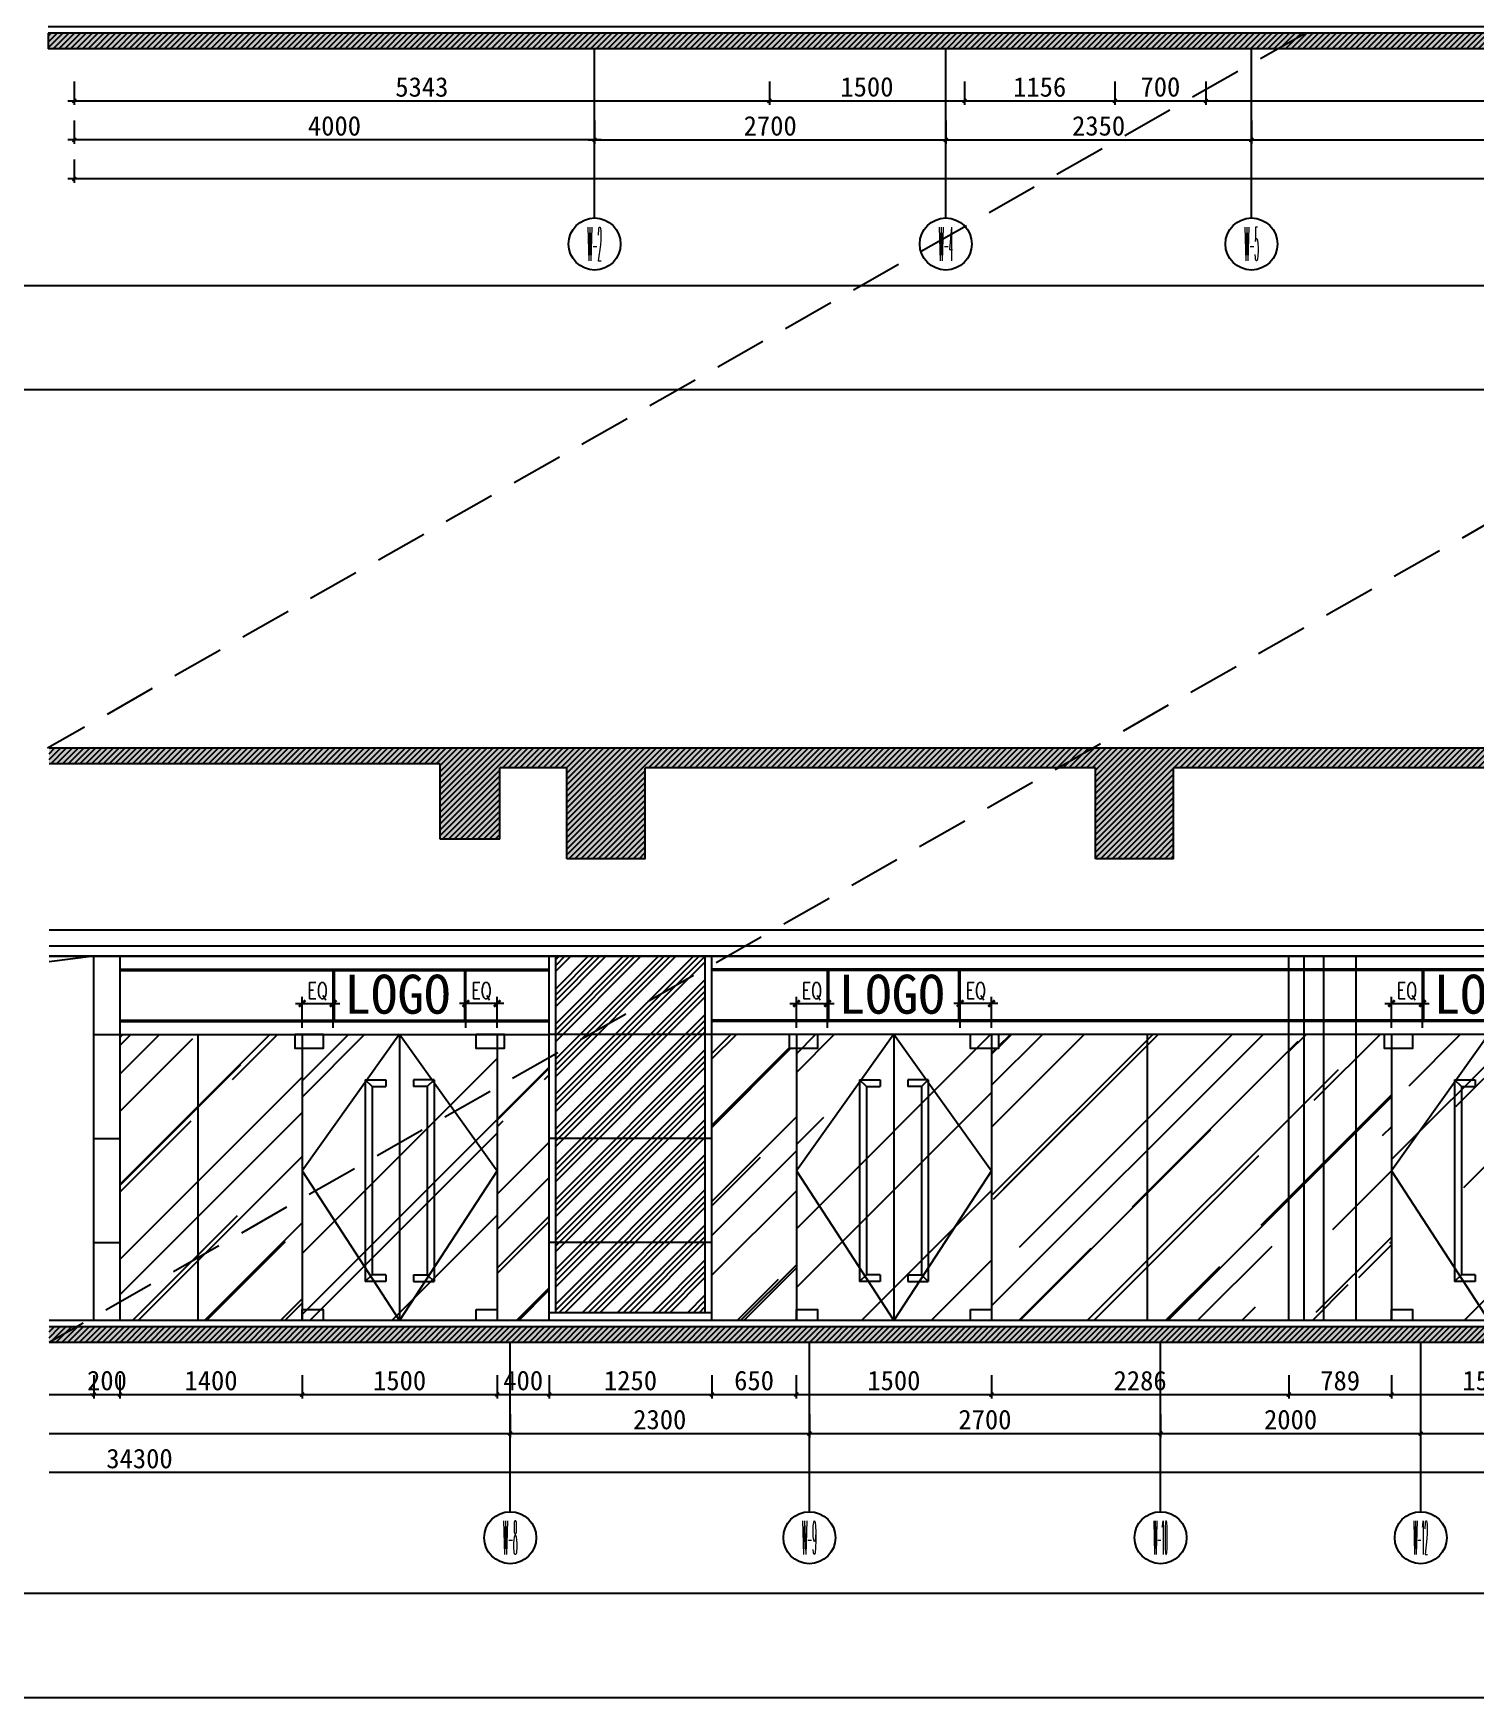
# Model space of a CAD drawing. Header units: millimetres. Extents: x 110215 to 630040, y -488650 to 141897.
# Drawn here: x 155548 to 166630, y 121786 to 134583 of the extents above; entities that cross this region are included whole.
import ezdxf
from ezdxf.enums import TextEntityAlignment as Align
from ezdxf.xclip import XClip

# ---------------------------------------------------------------- set-up
doc = ezdxf.new("R2010")
doc.units = ezdxf.units.MM
doc.header["$LTSCALE"] = 1000
doc.header["$XCLIPFRAME"] = 0
doc.linetypes.add('_DASH', pattern=[0.6, 0.4, -0.2])
doc.layers.get('Defpoints').update_dxf_attribs({"color": 2})
for name, color, linetype in [('0-118标注', 2, 'Continuous'), ('0-140a立面通高转折线', 2, 'Continuous'), ('0-140b立面看线', 3, 'Continuous'), ('0-140c立面材料填充', 250, 'Continuous'), ('0-140d立面材料分隔', 146, 'Continuous'), ('0-140立面图剖切线', 4, 'Continuous')]:
    doc.layers.add(name, color=color, linetype=linetype)
doc.styles.add('_TCH_AXIS', font='COMPLEX', dxfattribs={"bigfont": 'GBCBIG'})
doc.styles.add('COMPLEX', font='COMPLEX')
doc.styles.add('TXT', font='txt.shx', dxfattribs={"width": 0.7})
doc.styles.add('繁黑体', font='simhei.ttf')
doc.styles.add('黑体', font='simhei.ttf')
doc.dimstyles.new('50', dxfattribs={"dimscale": 50, "dimtxt": 3, "dimasz": 0.6, "dimexe": 0.6, "dimexo": 0.6, "dimtad": 1, "dimdec": 0, "dimdsep": 46, "dimtxsty": '黑体', "dimblk1": 'ARCHTICK', "dimblk2": 'ARCHTICK', "dimsah": 1, "dimcen": 0, "dimdle": 1, "dimclrd": 251, "dimclre": 251, "dimclrt": 2, "dimadec": 0, "dimazin": 0, "dimtfac": 1, "dimtdec": 0, "dimtix": 1, "dimtmove": 2, "dimatfit": 3, "dimldrblk": 'DOT', "dimfxl": 0, "dimtolj": 1, "dimtzin": 0, "dimarcsym": 0})
doc.dimstyles.new('副本 1-50', dxfattribs={"dimscale": 50, "dimtxt": 2.5, "dimasz": 1, "dimexe": 1, "dimexo": 1, "dimgap": 0.6, "dimtad": 1, "dimdec": 0, "dimrnd": 5, "dimzin": 0, "dimdsep": 46, "dimtxsty": 'TXT', "dimblk": 'ARCHTICK', "dimcen": 4, "dimdle": 1, "dimclrd": 3, "dimclre": 3, "dimclrt": 3, "dimadec": 0, "dimazin": 0, "dimtfac": 1, "dimtdec": 0, "dimtix": 1, "dimtmove": 2, "dimatfit": 3, "dimldrblk": 'ARCHTICK', "dimfxl": 0, "dimtolj": 1, "dimtzin": 0, "dimarcsym": 0})
pattern_1 = [(45, (186054.4, 185418.05), (509.117, 1357.645), [9000, -1200, 3000, -600]), (45, (186406.5, 186194.45), (-988.535, 140.007), [1800, -198, 3600, -450]), (45, (185905.9, 185990.8), (1921.9162, 2490.43), [4800, -840, 2400, -600])]
pattern_2 = [(45, (183654.4, 185418.05), (509.117, 1357.645), [9000, -1200, 3000, -600]), (45, (184006.5, 186194.45), (-988.535, 140.007), [1800, -198, 3600, -450]), (45, (183505.9, 185990.8), (1921.9162, 2490.43), [4800, -840, 2400, -600])]

# ---------------------------------------------------------------- blocks, each defined once
blk = doc.blocks.new('_ArchTick')
at = {"color": 0, "linetype": 'ByBlock', "const_width": 0.4}
blk.add_lwpolyline([(-0.5, -0.5), (0.5, 0.5)], dxfattribs=at)
blk = doc.blocks.new('*D130')
at = {"color": 3, "lineweight": -2, "transparency": 16777216}
for p, q in [((2433621, 314332), (2433281, 314332)), ((2433331, 314145), (2433331, 314382)), ((2433571, 314145), (2433571, 314382))]:
    blk.add_line(p, q, dxfattribs=at)
at = {"layer": 'Defpoints', "color": 0, "transparency": 16777216}
for p in [(2433331, 314332), (2433331, 314095), (2433571, 314095)]:
    blk.add_point(p, dxfattribs=at)
at = {"color": 3, "lineweight": -2, "transparency": 16777216, "xscale": 50, "yscale": 50, "zscale": 50, "rotation": 180}
blk.add_blockref('_ArchTick', (2433331, 314332), dxfattribs=at)
at = {"color": 3, "lineweight": -2, "transparency": 16777216, "xscale": 50, "yscale": 50, "zscale": 50}
blk.add_blockref('_ArchTick', (2433571, 314332), dxfattribs=at)
at = {"color": 3, "transparency": 16777216, "insert": (2433451, 314425), "char_height": 125, "attachment_point": 5, "style": 'TXT'}
blk.add_mtext('\\A1;EQ', dxfattribs=at)
blk = doc.blocks.new('*D131')
at = {"color": 3, "lineweight": -2, "transparency": 16777216}
for p, q in [((2432021, 314332), (2432361, 314332)), ((2432071, 314145), (2432071, 314382)), ((2432311, 314145), (2432311, 314382))]:
    blk.add_line(p, q, dxfattribs=at)
at = {"layer": 'Defpoints', "color": 0, "transparency": 16777216}
for p in [(2432311, 314332), (2432071, 314095), (2432311, 314095)]:
    blk.add_point(p, dxfattribs=at)
at = {"color": 3, "lineweight": -2, "transparency": 16777216, "xscale": 50, "yscale": 50, "zscale": 50, "rotation": 180}
blk.add_blockref('_ArchTick', (2432071, 314332), dxfattribs=at)
at = {"color": 3, "lineweight": -2, "transparency": 16777216, "xscale": 50, "yscale": 50, "zscale": 50}
blk.add_blockref('_ArchTick', (2432311, 314332), dxfattribs=at)
at = {"color": 3, "transparency": 16777216, "insert": (2432191, 314425), "char_height": 125, "attachment_point": 5, "style": 'TXT'}
blk.add_mtext('\\A1;EQ', dxfattribs=at)
blk = doc.blocks.new('*D1282')
at = {"color": 251, "lineweight": -2, "transparency": 16777216}
for p, q in [((148854, 98368), (148854, 98188)), ((154198, 98368), (154198, 98188)), ((148804, 98218), (154248, 98218))]:
    blk.add_line(p, q, dxfattribs=at)
at = {"layer": 'Defpoints', "color": 0, "transparency": 16777216}
for p in [(148854, 98618), (154198, 98618), (154198, 98218)]:
    blk.add_point(p, dxfattribs=at)
at = {"color": 251, "lineweight": -2, "transparency": 16777216, "xscale": 30, "yscale": 30, "zscale": 30, "rotation": 180}
blk.add_blockref('_ArchTick', (148854, 98218), dxfattribs=at)
at = {"color": 251, "lineweight": -2, "transparency": 16777216, "xscale": 30, "yscale": 30, "zscale": 30}
blk.add_blockref('_ArchTick', (154198, 98218), dxfattribs=at)
at = {"color": 2, "transparency": 16777216, "insert": (151526, 98324), "char_height": 150, "attachment_point": 5, "style": '黑体'}
blk.add_mtext('\\A1;5343', dxfattribs=at)
blk = doc.blocks.new('_DOT')
at = {"color": 0, "linetype": 'ByBlock'}
blk.add_line((-0.5, 0), (-1, 0), dxfattribs=at)
at = {"color": 0, "linetype": 'ByBlock', "const_width": 0.5}
blk.add_lwpolyline([(-0.25, 0, 1), (0.25, 0, 1)], format="xyb", close=True, dxfattribs=at)
blk = doc.blocks.new('*D1283')
at = {"color": 251, "lineweight": -2, "transparency": 16777216}
for p, q in [((154198, 98368), (154198, 98188)), ((155698, 98368), (155698, 98188)), ((154148, 98218), (155748, 98218))]:
    blk.add_line(p, q, dxfattribs=at)
at = {"layer": 'Defpoints', "color": 0, "transparency": 16777216}
for p in [(154198, 98618), (155698, 98618), (155698, 98218)]:
    blk.add_point(p, dxfattribs=at)
at = {"color": 251, "lineweight": -2, "transparency": 16777216, "xscale": 30, "yscale": 30, "zscale": 30, "rotation": 180}
blk.add_blockref('_ArchTick', (154198, 98218), dxfattribs=at)
at = {"color": 251, "lineweight": -2, "transparency": 16777216, "xscale": 30, "yscale": 30, "zscale": 30}
blk.add_blockref('_ArchTick', (155698, 98218), dxfattribs=at)
at = {"color": 2, "transparency": 16777216, "insert": (154948, 98325), "char_height": 150, "attachment_point": 5, "style": '黑体'}
blk.add_mtext('\\A1;1500', dxfattribs=at)
blk = doc.blocks.new('*D1284')
at = {"color": 251, "lineweight": -2, "transparency": 16777216}
for p, q in [((155698, 98368), (155698, 98188)), ((156854, 98368), (156854, 98188)), ((155648, 98218), (156904, 98218))]:
    blk.add_line(p, q, dxfattribs=at)
at = {"layer": 'Defpoints', "color": 0, "transparency": 16777216}
for p in [(155698, 98618), (156854, 98618), (156854, 98218)]:
    blk.add_point(p, dxfattribs=at)
at = {"color": 251, "lineweight": -2, "transparency": 16777216, "xscale": 30, "yscale": 30, "zscale": 30, "rotation": 180}
blk.add_blockref('_ArchTick', (155698, 98218), dxfattribs=at)
at = {"color": 251, "lineweight": -2, "transparency": 16777216, "xscale": 30, "yscale": 30, "zscale": 30}
blk.add_blockref('_ArchTick', (156854, 98218), dxfattribs=at)
at = {"color": 2, "transparency": 16777216, "insert": (156276, 98324), "char_height": 150, "attachment_point": 5, "style": '黑体'}
blk.add_mtext('\\A1;1156', dxfattribs=at)
blk = doc.blocks.new('*D1285')
at = {"color": 251, "lineweight": -2, "transparency": 16777216}
for p, q in [((156854, 98368), (156854, 98188)), ((157554, 98368), (157554, 98188)), ((156804, 98218), (157604, 98218))]:
    blk.add_line(p, q, dxfattribs=at)
at = {"layer": 'Defpoints', "color": 0, "transparency": 16777216}
for p in [(156854, 98618), (157554, 98618), (157554, 98218)]:
    blk.add_point(p, dxfattribs=at)
at = {"color": 251, "lineweight": -2, "transparency": 16777216, "xscale": 30, "yscale": 30, "zscale": 30, "rotation": 180}
blk.add_blockref('_ArchTick', (156854, 98218), dxfattribs=at)
at = {"color": 251, "lineweight": -2, "transparency": 16777216, "xscale": 30, "yscale": 30, "zscale": 30}
blk.add_blockref('_ArchTick', (157554, 98218), dxfattribs=at)
at = {"color": 2, "transparency": 16777216, "insert": (157204, 98325), "char_height": 150, "attachment_point": 5, "style": '黑体'}
blk.add_mtext('\\A1;700', dxfattribs=at)
blk = doc.blocks.new('*D1286')
at = {"color": 251, "lineweight": -2, "transparency": 16777216}
for p, q in [((157554, 98368), (157554, 98188)), ((164054, 98368), (164054, 98188)), ((157504, 98218), (164104, 98218))]:
    blk.add_line(p, q, dxfattribs=at)
at = {"layer": 'Defpoints', "color": 0, "transparency": 16777216}
for p in [(157554, 98618), (164054, 98618), (164054, 98218)]:
    blk.add_point(p, dxfattribs=at)
at = {"color": 251, "lineweight": -2, "transparency": 16777216, "xscale": 30, "yscale": 30, "zscale": 30, "rotation": 180}
blk.add_blockref('_ArchTick', (157554, 98218), dxfattribs=at)
at = {"color": 251, "lineweight": -2, "transparency": 16777216, "xscale": 30, "yscale": 30, "zscale": 30}
blk.add_blockref('_ArchTick', (164054, 98218), dxfattribs=at)
at = {"color": 2, "transparency": 16777216, "insert": (160804, 98325), "char_height": 150, "attachment_point": 5, "style": '黑体'}
blk.add_mtext('\\A1;6500', dxfattribs=at)
blk = doc.blocks.new('*D1287')
at = {"color": 251, "lineweight": -2, "transparency": 16777216}
for p, q in [((164054, 98368), (164054, 98188)), ((165654, 98368), (165654, 98188)), ((164004, 98218), (165704, 98218))]:
    blk.add_line(p, q, dxfattribs=at)
at = {"layer": 'Defpoints', "color": 0, "transparency": 16777216}
for p in [(164054, 98618), (165654, 98618), (165654, 98218)]:
    blk.add_point(p, dxfattribs=at)
at = {"color": 251, "lineweight": -2, "transparency": 16777216, "xscale": 30, "yscale": 30, "zscale": 30, "rotation": 180}
blk.add_blockref('_ArchTick', (164054, 98218), dxfattribs=at)
at = {"color": 251, "lineweight": -2, "transparency": 16777216, "xscale": 30, "yscale": 30, "zscale": 30}
blk.add_blockref('_ArchTick', (165654, 98218), dxfattribs=at)
at = {"color": 2, "transparency": 16777216, "insert": (164854, 98325), "char_height": 150, "attachment_point": 5, "style": '黑体'}
blk.add_mtext('\\A1;1600', dxfattribs=at)
blk = doc.blocks.new('*D1288')
at = {"color": 251, "lineweight": -2, "transparency": 16777216}
for p, q in [((165654, 98368), (165654, 98188)), ((165854, 98368), (165854, 98188)), ((165654, 98218), (165624, 98218)), ((165654, 98218), (165854, 98218)), ((165854, 98218), (165884, 98218))]:
    blk.add_line(p, q, dxfattribs=at)
at = {"layer": 'Defpoints', "color": 0, "transparency": 16777216}
for p in [(165654, 98618), (165854, 98618), (165854, 98218)]:
    blk.add_point(p, dxfattribs=at)
at = {"color": 251, "lineweight": -2, "transparency": 16777216, "xscale": 30, "yscale": 30, "zscale": 30}
blk.add_blockref('_ArchTick', (165654, 98218), dxfattribs=at)
at = {"color": 251, "lineweight": -2, "transparency": 16777216, "xscale": 30, "yscale": 30, "zscale": 30, "rotation": 180}
blk.add_blockref('_ArchTick', (165854, 98218), dxfattribs=at)
at = {"color": 2, "transparency": 16777216, "insert": (165754, 98325), "char_height": 150, "attachment_point": 5, "style": '黑体'}
blk.add_mtext('\\A1;200', dxfattribs=at)
blk = doc.blocks.new('*D1289')
at = {"color": 251, "lineweight": -2, "transparency": 16777216}
for p, q in [((165854, 98368), (165854, 98188)), ((167254, 98368), (167254, 98188)), ((165804, 98218), (167304, 98218))]:
    blk.add_line(p, q, dxfattribs=at)
at = {"layer": 'Defpoints', "color": 0, "transparency": 16777216}
for p in [(165854, 98618), (167254, 98618), (167254, 98218)]:
    blk.add_point(p, dxfattribs=at)
at = {"color": 251, "lineweight": -2, "transparency": 16777216, "xscale": 30, "yscale": 30, "zscale": 30, "rotation": 180}
blk.add_blockref('_ArchTick', (165854, 98218), dxfattribs=at)
at = {"color": 251, "lineweight": -2, "transparency": 16777216, "xscale": 30, "yscale": 30, "zscale": 30}
blk.add_blockref('_ArchTick', (167254, 98218), dxfattribs=at)
at = {"color": 2, "transparency": 16777216, "insert": (166554, 98325), "char_height": 150, "attachment_point": 5, "style": '黑体'}
blk.add_mtext('\\A1;1400', dxfattribs=at)
blk = doc.blocks.new('*D1290')
at = {"color": 251, "lineweight": -2, "transparency": 16777216}
for p, q in [((167254, 98368), (167254, 98188)), ((168754, 98368), (168754, 98188)), ((167204, 98218), (168804, 98218))]:
    blk.add_line(p, q, dxfattribs=at)
at = {"layer": 'Defpoints', "color": 0, "transparency": 16777216}
for p in [(167254, 98618), (168754, 98618), (168754, 98218)]:
    blk.add_point(p, dxfattribs=at)
at = {"color": 251, "lineweight": -2, "transparency": 16777216, "xscale": 30, "yscale": 30, "zscale": 30, "rotation": 180}
blk.add_blockref('_ArchTick', (167254, 98218), dxfattribs=at)
at = {"color": 251, "lineweight": -2, "transparency": 16777216, "xscale": 30, "yscale": 30, "zscale": 30}
blk.add_blockref('_ArchTick', (168754, 98218), dxfattribs=at)
at = {"color": 2, "transparency": 16777216, "insert": (168004, 98325), "char_height": 150, "attachment_point": 5, "style": '黑体'}
blk.add_mtext('\\A1;1500', dxfattribs=at)
blk = doc.blocks.new('*D1291')
at = {"color": 251, "lineweight": -2, "transparency": 16777216}
for p, q in [((168754, 98368), (168754, 98188)), ((169154, 98368), (169154, 98188)), ((168704, 98218), (169204, 98218))]:
    blk.add_line(p, q, dxfattribs=at)
at = {"layer": 'Defpoints', "color": 0, "transparency": 16777216}
for p in [(168754, 98618), (169154, 98618), (169154, 98218)]:
    blk.add_point(p, dxfattribs=at)
at = {"color": 251, "lineweight": -2, "transparency": 16777216, "xscale": 30, "yscale": 30, "zscale": 30, "rotation": 180}
blk.add_blockref('_ArchTick', (168754, 98218), dxfattribs=at)
at = {"color": 251, "lineweight": -2, "transparency": 16777216, "xscale": 30, "yscale": 30, "zscale": 30}
blk.add_blockref('_ArchTick', (169154, 98218), dxfattribs=at)
at = {"color": 2, "transparency": 16777216, "insert": (168954, 98325), "char_height": 150, "attachment_point": 5, "style": '黑体'}
blk.add_mtext('\\A1;400', dxfattribs=at)
blk = doc.blocks.new('*D1292')
at = {"color": 251, "lineweight": -2, "transparency": 16777216}
for p, q in [((169154, 98368), (169154, 98188)), ((170404, 98368), (170404, 98188)), ((169104, 98218), (170454, 98218))]:
    blk.add_line(p, q, dxfattribs=at)
at = {"layer": 'Defpoints', "color": 0, "transparency": 16777216}
for p in [(169154, 98618), (170404, 98618), (170404, 98218)]:
    blk.add_point(p, dxfattribs=at)
at = {"color": 251, "lineweight": -2, "transparency": 16777216, "xscale": 30, "yscale": 30, "zscale": 30, "rotation": 180}
blk.add_blockref('_ArchTick', (169154, 98218), dxfattribs=at)
at = {"color": 251, "lineweight": -2, "transparency": 16777216, "xscale": 30, "yscale": 30, "zscale": 30}
blk.add_blockref('_ArchTick', (170404, 98218), dxfattribs=at)
at = {"color": 2, "transparency": 16777216, "insert": (169779, 98325), "char_height": 150, "attachment_point": 5, "style": '黑体'}
blk.add_mtext('\\A1;1250', dxfattribs=at)
blk = doc.blocks.new('*D1293')
at = {"color": 251, "lineweight": -2, "transparency": 16777216}
for p, q in [((170404, 98368), (170404, 98188)), ((171054, 98368), (171054, 98188)), ((170354, 98218), (171104, 98218))]:
    blk.add_line(p, q, dxfattribs=at)
at = {"layer": 'Defpoints', "color": 0, "transparency": 16777216}
for p in [(170404, 98618), (171054, 98618), (171054, 98218)]:
    blk.add_point(p, dxfattribs=at)
at = {"color": 251, "lineweight": -2, "transparency": 16777216, "xscale": 30, "yscale": 30, "zscale": 30, "rotation": 180}
blk.add_blockref('_ArchTick', (170404, 98218), dxfattribs=at)
at = {"color": 251, "lineweight": -2, "transparency": 16777216, "xscale": 30, "yscale": 30, "zscale": 30}
blk.add_blockref('_ArchTick', (171054, 98218), dxfattribs=at)
at = {"color": 2, "transparency": 16777216, "insert": (170729, 98325), "char_height": 150, "attachment_point": 5, "style": '黑体'}
blk.add_mtext('\\A1;650', dxfattribs=at)
blk = doc.blocks.new('*D1294')
at = {"color": 251, "lineweight": -2, "transparency": 16777216}
for p, q in [((171054, 98368), (171054, 98188)), ((172554, 98368), (172554, 98188)), ((171004, 98218), (172604, 98218))]:
    blk.add_line(p, q, dxfattribs=at)
at = {"layer": 'Defpoints', "color": 0, "transparency": 16777216}
for p in [(171054, 98618), (172554, 98618), (172554, 98218)]:
    blk.add_point(p, dxfattribs=at)
at = {"color": 251, "lineweight": -2, "transparency": 16777216, "xscale": 30, "yscale": 30, "zscale": 30, "rotation": 180}
blk.add_blockref('_ArchTick', (171054, 98218), dxfattribs=at)
at = {"color": 251, "lineweight": -2, "transparency": 16777216, "xscale": 30, "yscale": 30, "zscale": 30}
blk.add_blockref('_ArchTick', (172554, 98218), dxfattribs=at)
at = {"color": 2, "transparency": 16777216, "insert": (171804, 98325), "char_height": 150, "attachment_point": 5, "style": '黑体'}
blk.add_mtext('\\A1;1500', dxfattribs=at)
blk = doc.blocks.new('*D1295')
at = {"color": 251, "lineweight": -2, "transparency": 16777216}
for p, q in [((172554, 98368), (172554, 98188)), ((174840, 98368), (174840, 98188)), ((172504, 98218), (174890, 98218))]:
    blk.add_line(p, q, dxfattribs=at)
at = {"layer": 'Defpoints', "color": 0, "transparency": 16777216}
for p in [(172554, 98618), (174840, 98618), (174840, 98218)]:
    blk.add_point(p, dxfattribs=at)
at = {"color": 251, "lineweight": -2, "transparency": 16777216, "xscale": 30, "yscale": 30, "zscale": 30, "rotation": 180}
blk.add_blockref('_ArchTick', (172554, 98218), dxfattribs=at)
at = {"color": 251, "lineweight": -2, "transparency": 16777216, "xscale": 30, "yscale": 30, "zscale": 30}
blk.add_blockref('_ArchTick', (174840, 98218), dxfattribs=at)
at = {"color": 2, "transparency": 16777216, "insert": (173697, 98324), "char_height": 150, "attachment_point": 5, "style": '黑体'}
blk.add_mtext('\\A1;2286', dxfattribs=at)
blk = doc.blocks.new('*D1296')
at = {"color": 251, "lineweight": -2, "transparency": 16777216}
for p, q in [((174840, 98368), (174840, 98188)), ((175629, 98368), (175629, 98188)), ((174790, 98218), (175679, 98218))]:
    blk.add_line(p, q, dxfattribs=at)
at = {"layer": 'Defpoints', "color": 0, "transparency": 16777216}
for p in [(174840, 98618), (175629, 98618), (175629, 98218)]:
    blk.add_point(p, dxfattribs=at)
at = {"color": 251, "lineweight": -2, "transparency": 16777216, "xscale": 30, "yscale": 30, "zscale": 30, "rotation": 180}
blk.add_blockref('_ArchTick', (174840, 98218), dxfattribs=at)
at = {"color": 251, "lineweight": -2, "transparency": 16777216, "xscale": 30, "yscale": 30, "zscale": 30}
blk.add_blockref('_ArchTick', (175629, 98218), dxfattribs=at)
at = {"color": 2, "transparency": 16777216, "insert": (175235, 98324), "char_height": 150, "attachment_point": 5, "style": '黑体'}
blk.add_mtext('\\A1;789', dxfattribs=at)
blk = doc.blocks.new('*D1297')
at = {"color": 251, "lineweight": -2, "transparency": 16777216}
for p, q in [((175629, 98368), (175629, 98188)), ((177129, 98368), (177129, 98188)), ((175579, 98218), (177179, 98218))]:
    blk.add_line(p, q, dxfattribs=at)
at = {"layer": 'Defpoints', "color": 0, "transparency": 16777216}
for p in [(175629, 98618), (177129, 98618), (177129, 98218)]:
    blk.add_point(p, dxfattribs=at)
at = {"color": 251, "lineweight": -2, "transparency": 16777216, "xscale": 30, "yscale": 30, "zscale": 30, "rotation": 180}
blk.add_blockref('_ArchTick', (175629, 98218), dxfattribs=at)
at = {"color": 251, "lineweight": -2, "transparency": 16777216, "xscale": 30, "yscale": 30, "zscale": 30}
blk.add_blockref('_ArchTick', (177129, 98218), dxfattribs=at)
at = {"color": 2, "transparency": 16777216, "insert": (176379, 98325), "char_height": 150, "attachment_point": 5, "style": '黑体'}
blk.add_mtext('\\A1;1500', dxfattribs=at)
blk = doc.blocks.new('*D1304')
at = {"color": 251, "lineweight": -2, "transparency": 16777216}
for p, q in [((148854, 98068), (148854, 97888)), ((152854, 98068), (152854, 97888)), ((152904, 97918), (148804, 97918))]:
    blk.add_line(p, q, dxfattribs=at)
at = {"layer": 'Defpoints', "color": 0, "transparency": 16777216}
for p in [(148854, 98218), (152854, 98218), (148854, 97918)]:
    blk.add_point(p, dxfattribs=at)
at = {"color": 251, "lineweight": -2, "transparency": 16777216, "xscale": 30, "yscale": 30, "zscale": 30, "rotation": 180}
blk.add_blockref('_ArchTick', (148854, 97918), dxfattribs=at)
at = {"color": 251, "lineweight": -2, "transparency": 16777216, "xscale": 30, "yscale": 30, "zscale": 30}
blk.add_blockref('_ArchTick', (152854, 97918), dxfattribs=at)
at = {"color": 2, "transparency": 16777216, "insert": (150854, 98025), "char_height": 150, "attachment_point": 5, "style": '黑体'}
blk.add_mtext('\\A1;4000', dxfattribs=at)
blk = doc.blocks.new('*D1310')
at = {"color": 251, "lineweight": -2, "transparency": 16777216}
for p, q in [((152854, 98068), (152854, 97888)), ((155554, 98068), (155554, 97888)), ((152804, 97918), (155604, 97918))]:
    blk.add_line(p, q, dxfattribs=at)
at = {"layer": 'Defpoints', "color": 0, "transparency": 16777216}
for p in [(152854, 98218), (155554, 98218), (155554, 97918)]:
    blk.add_point(p, dxfattribs=at)
at = {"color": 251, "lineweight": -2, "transparency": 16777216, "xscale": 30, "yscale": 30, "zscale": 30, "rotation": 180}
blk.add_blockref('_ArchTick', (152854, 97918), dxfattribs=at)
at = {"color": 251, "lineweight": -2, "transparency": 16777216, "xscale": 30, "yscale": 30, "zscale": 30}
blk.add_blockref('_ArchTick', (155554, 97918), dxfattribs=at)
at = {"color": 2, "transparency": 16777216, "insert": (154204, 98025), "char_height": 150, "attachment_point": 5, "style": '黑体'}
blk.add_mtext('\\A1;2700', dxfattribs=at)
blk = doc.blocks.new('*D1311')
at = {"color": 251, "lineweight": -2, "transparency": 16777216}
for p, q in [((155554, 98068), (155554, 97888)), ((157904, 98068), (157904, 97888)), ((155504, 97918), (157954, 97918))]:
    blk.add_line(p, q, dxfattribs=at)
at = {"layer": 'Defpoints', "color": 0, "transparency": 16777216}
for p in [(155554, 98218), (157904, 98218), (157904, 97918)]:
    blk.add_point(p, dxfattribs=at)
at = {"color": 251, "lineweight": -2, "transparency": 16777216, "xscale": 30, "yscale": 30, "zscale": 30, "rotation": 180}
blk.add_blockref('_ArchTick', (155554, 97918), dxfattribs=at)
at = {"color": 251, "lineweight": -2, "transparency": 16777216, "xscale": 30, "yscale": 30, "zscale": 30}
blk.add_blockref('_ArchTick', (157904, 97918), dxfattribs=at)
at = {"color": 2, "transparency": 16777216, "insert": (156729, 98025), "char_height": 150, "attachment_point": 5, "style": '黑体'}
blk.add_mtext('\\A1;2350', dxfattribs=at)
blk = doc.blocks.new('*D1312')
at = {"color": 251, "lineweight": -2, "transparency": 16777216}
for p, q in [((157904, 98068), (157904, 97888)), ((168854, 98068), (168854, 97888)), ((157854, 97918), (168904, 97918))]:
    blk.add_line(p, q, dxfattribs=at)
at = {"layer": 'Defpoints', "color": 0, "transparency": 16777216}
for p in [(157904, 98218), (168854, 98218), (168854, 97918)]:
    blk.add_point(p, dxfattribs=at)
at = {"color": 251, "lineweight": -2, "transparency": 16777216, "xscale": 30, "yscale": 30, "zscale": 30, "rotation": 180}
blk.add_blockref('_ArchTick', (157904, 97918), dxfattribs=at)
at = {"color": 251, "lineweight": -2, "transparency": 16777216, "xscale": 30, "yscale": 30, "zscale": 30}
blk.add_blockref('_ArchTick', (168854, 97918), dxfattribs=at)
at = {"color": 2, "transparency": 16777216, "insert": (163379, 98025), "char_height": 150, "attachment_point": 5, "style": '黑体'}
blk.add_mtext('\\A1;10950', dxfattribs=at)
blk = doc.blocks.new('*D1313')
at = {"color": 251, "lineweight": -2, "transparency": 16777216}
for p, q in [((168854, 98068), (168854, 97888)), ((171154, 98068), (171154, 97888)), ((168804, 97918), (171204, 97918))]:
    blk.add_line(p, q, dxfattribs=at)
at = {"layer": 'Defpoints', "color": 0, "transparency": 16777216}
for p in [(168854, 98218), (171154, 98218), (171154, 97918)]:
    blk.add_point(p, dxfattribs=at)
at = {"color": 251, "lineweight": -2, "transparency": 16777216, "xscale": 30, "yscale": 30, "zscale": 30, "rotation": 180}
blk.add_blockref('_ArchTick', (168854, 97918), dxfattribs=at)
at = {"color": 251, "lineweight": -2, "transparency": 16777216, "xscale": 30, "yscale": 30, "zscale": 30}
blk.add_blockref('_ArchTick', (171154, 97918), dxfattribs=at)
at = {"color": 2, "transparency": 16777216, "insert": (170004, 98025), "char_height": 150, "attachment_point": 5, "style": '黑体'}
blk.add_mtext('\\A1;2300', dxfattribs=at)
blk = doc.blocks.new('*D1314')
at = {"color": 251, "lineweight": -2, "transparency": 16777216}
for p, q in [((171154, 98068), (171154, 97888)), ((173854, 98068), (173854, 97888)), ((171104, 97918), (173904, 97918))]:
    blk.add_line(p, q, dxfattribs=at)
at = {"layer": 'Defpoints', "color": 0, "transparency": 16777216}
for p in [(171154, 98218), (173854, 98218), (173854, 97918)]:
    blk.add_point(p, dxfattribs=at)
at = {"color": 251, "lineweight": -2, "transparency": 16777216, "xscale": 30, "yscale": 30, "zscale": 30, "rotation": 180}
blk.add_blockref('_ArchTick', (171154, 97918), dxfattribs=at)
at = {"color": 251, "lineweight": -2, "transparency": 16777216, "xscale": 30, "yscale": 30, "zscale": 30}
blk.add_blockref('_ArchTick', (173854, 97918), dxfattribs=at)
at = {"color": 2, "transparency": 16777216, "insert": (172504, 98025), "char_height": 150, "attachment_point": 5, "style": '黑体'}
blk.add_mtext('\\A1;2700', dxfattribs=at)
blk = doc.blocks.new('*D1315')
at = {"color": 251, "lineweight": -2, "transparency": 16777216}
for p, q in [((173854, 98068), (173854, 97888)), ((175854, 98068), (175854, 97888)), ((173804, 97918), (175904, 97918))]:
    blk.add_line(p, q, dxfattribs=at)
at = {"layer": 'Defpoints', "color": 0, "transparency": 16777216}
for p in [(173854, 98218), (175854, 98218), (175854, 97918)]:
    blk.add_point(p, dxfattribs=at)
at = {"color": 251, "lineweight": -2, "transparency": 16777216, "xscale": 30, "yscale": 30, "zscale": 30, "rotation": 180}
blk.add_blockref('_ArchTick', (173854, 97918), dxfattribs=at)
at = {"color": 251, "lineweight": -2, "transparency": 16777216, "xscale": 30, "yscale": 30, "zscale": 30}
blk.add_blockref('_ArchTick', (175854, 97918), dxfattribs=at)
at = {"color": 2, "transparency": 16777216, "insert": (174854, 98025), "char_height": 150, "attachment_point": 5, "style": '黑体'}
blk.add_mtext('\\A1;2000', dxfattribs=at)
blk = doc.blocks.new('*D1316')
at = {"color": 251, "lineweight": -2, "transparency": 16777216}
for p, q in [((175854, 98068), (175854, 97888)), ((179154, 98068), (179154, 97888)), ((175804, 97918), (179204, 97918))]:
    blk.add_line(p, q, dxfattribs=at)
at = {"layer": 'Defpoints', "color": 0, "transparency": 16777216}
for p in [(175854, 98218), (179154, 98218), (179154, 97918)]:
    blk.add_point(p, dxfattribs=at)
at = {"color": 251, "lineweight": -2, "transparency": 16777216, "xscale": 30, "yscale": 30, "zscale": 30, "rotation": 180}
blk.add_blockref('_ArchTick', (175854, 97918), dxfattribs=at)
at = {"color": 251, "lineweight": -2, "transparency": 16777216, "xscale": 30, "yscale": 30, "zscale": 30}
blk.add_blockref('_ArchTick', (179154, 97918), dxfattribs=at)
at = {"color": 2, "transparency": 16777216, "insert": (177504, 98025), "char_height": 150, "attachment_point": 5, "style": '黑体'}
blk.add_mtext('\\A1;3300', dxfattribs=at)
blk = doc.blocks.new('*D1319')
at = {"color": 251, "lineweight": -2, "transparency": 16777216}
for p, q in [((148854, 97768), (148854, 97588)), ((183154, 97768), (183154, 97588)), ((183204, 97618), (148804, 97618))]:
    blk.add_line(p, q, dxfattribs=at)
at = {"layer": 'Defpoints', "color": 0, "transparency": 16777216}
for p in [(148854, 97918), (183154, 97918), (148854, 97618)]:
    blk.add_point(p, dxfattribs=at)
at = {"color": 251, "lineweight": -2, "transparency": 16777216, "xscale": 30, "yscale": 30, "zscale": 30, "rotation": 180}
blk.add_blockref('_ArchTick', (148854, 97618), dxfattribs=at)
at = {"color": 251, "lineweight": -2, "transparency": 16777216, "xscale": 30, "yscale": 30, "zscale": 30}
blk.add_blockref('_ArchTick', (183154, 97618), dxfattribs=at)
at = {"color": 2, "transparency": 16777216, "insert": (166004, 97725), "char_height": 150, "attachment_point": 5, "style": '黑体'}
blk.add_mtext('\\A1;34300', dxfattribs=at)
blk = doc.blocks.new('_AXISO')
blk.add_circle((0, 0), 0.5)
at = {"style": 'COMPLEX', "width": 1.041667}
blk.add_attdef('A', text='', height=0.56, dxfattribs=at).set_placement((-0.25, -0.28), (0.25, -0.28), align=Align.FIT)
blk = doc.blocks.new('kjlkj')
at = {"layer": '0-140c立面材料填充'}
h = blk.add_hatch(dxfattribs=at)
h.set_pattern_fill('AR-RROOF', color=256, scale=50, angle=45, style=0)
h.set_pattern_definition([(45, (2419215.6, 311894.9), (1077.63, 2873.68), [19050, -2540, 6350, -1270]), (45, (2419961, 313538.3), (-2092.4, 296.35), [3810, -419.1, 7620, -952.5]), (45, (2418901.25, 313107.2), (4068.056, 5271.41), [10160, -1778, 5080, -1270])])
h.paths.add_polyline_path([(2433571.1, 314094.9), (2432071.1, 314094.9), (2432071.1, 311894.9), (2433571.1, 311894.9)])
at = {"color": 8}
for p, q in [((2432311.1, 314194.9), (2432311.1, 314594.9)), ((2432321.1, 314194.9), (2432321.1, 314594.9)), ((2433321.1, 314194.9), (2433321.1, 314594.9)), ((2433331.1, 314194.9), (2433331.1, 314594.9))]:
    blk.add_line(p, q, dxfattribs=at)
for points in [[(2432821.1, 314094.9), (2432071.1, 313044.9), (2432821.1, 311894.9)], [(2432821.1, 314094.9), (2433571.1, 313044.9), (2432821.1, 311894.9)]]:
    blk.add_lwpolyline(points, dxfattribs=at)
at = {"layer": '0-140d立面材料分隔'}
for p, q in [((2432071.1, 314094.9), (2432071.1, 311894.9)), ((2432821.1, 314094.9), (2432821.1, 311894.9)), ((2433571.1, 314094.9), (2433571.1, 311894.9))]:
    blk.add_line(p, q, dxfattribs=at)
at = {"layer": '0-140d立面材料分隔', "color": 1}
for p, q in [((2432609.7, 313694.9, -219.5), (2432556.9, 313744.9, -219.5)), ((2432556.9, 313744.9, -219.5), (2432556.9, 312194.9)), ((2432556.9, 313744.9, -219.5), (2432715.4, 313744.9, -219.5)), ((2432609.7, 313694.9, -219.5), (2432609.7, 312244.9)), ((2432609.7, 313694.9, -219.5), (2432715.4, 313694.9, -219.5)), ((2432715.4, 313744.9, -219.5), (2432715.4, 313694.9, -219.5)), ((2432926.8, 313744.9, -219.5), (2432926.8, 313694.9, -219.5)), ((2433085.4, 313744.9, -219.5), (2432926.8, 313744.9, -219.5)), ((2433032.5, 313694.9, -219.5), (2432926.8, 313694.9, -219.5)), ((2433032.5, 313694.9, -219.5), (2433085.4, 313744.9, -219.5)), ((2433032.5, 313694.9, -219.5), (2433032.5, 312244.9)), ((2433085.4, 313744.9, -219.5), (2433085.4, 312194.9)), ((2432609.7, 312244.9), (2432556.9, 312194.9)), ((2432715.4, 312194.9), (2432556.9, 312194.9)), ((2432715.4, 312244.9), (2432609.7, 312244.9)), ((2432715.4, 312244.9), (2432715.4, 312194.9)), ((2432926.8, 312244.9), (2433032.5, 312244.9)), ((2432926.8, 312244.9), (2432926.8, 312194.9)), ((2432926.8, 312194.9), (2433085.4, 312194.9)), ((2433032.5, 312244.9), (2433085.4, 312194.9))]:
    blk.add_line(p, q, dxfattribs=at)
for points in [[(2432018.3, 314094.9), (2432233.1, 314094.9), (2432233.1, 313984.9), (2432018.3, 313984.9)], [(2433409.2, 314094.9), (2433624, 314094.9), (2433624, 313984.9), (2433409.2, 313984.9)], [(2432071.1, 311978.2), (2432233.1, 311978.2), (2432233.1, 311894.9), (2432071.1, 311894.9)], [(2433409.2, 311978.2), (2433571.1, 311978.2), (2433571.1, 311894.9), (2433409.2, 311894.9)]]:
    blk.add_lwpolyline(points, close=True, dxfattribs=at)
at = {"color": 1, "style": '繁黑体'}
blk.add_text('LOGO', height=300, dxfattribs=at).set_placement((2432396, 314253.3, -219.5))
at = {"color": 8}
dim = blk.add_linear_dim(base=(2432311.1, 314332.1), p1=(2432071.1, 314094.9), p2=(2432311.1, 314094.9), text='EQ', dimstyle='副本 1-50', dxfattribs=at)
dim.commit()
dim.dimension.update_dxf_attribs({"geometry": '*D131', "text_midpoint": (2432191.1, 314424.6)})
dim = blk.add_linear_dim(base=(2433331.1, 314332.1), p1=(2433571.1, 314094.9), p2=(2433331.1, 314094.9), angle=180, text='EQ', dimstyle='副本 1-50', dxfattribs=at)
dim.commit()
dim.dimension.update_dxf_attribs({"geometry": '*D130', "text_midpoint": (2433451.1, 314424.6)})
blk = doc.blocks.new('XDSADAS')
h = blk.add_hatch()
h.set_pattern_fill('ANSI31', color=250, scale=10)
h.paths.add_polyline_path([(158687.9, 103067.5), (168316.5, 103067.5), (168316.5, 102487.5), (168775.1, 102487.5), (168775.1, 103037.5), (169290.7, 103037.5), (169290.7, 102337.5), (169892.4, 102337.5), (169892.4, 103037.5), (173353.9, 103037.5), (173353.9, 102337.5), (173953.9, 102337.5), (173953.9, 103037.5), (177804, 103037.5), (177804, 102337.5), (178404, 102337.5), (178404, 103037.5), (181055.6, 103037.5), (181055.6, 102337.5), (181655.6, 102337.5), (181655.6, 103037.5), (182755.3, 103037.5), (182755.3, 102337.5), (183255.3, 102337.5), (183255.3, 103187.5), (148654.3, 103187.5), (148654.3, 103067.5), (152855.8, 103067.5), (152855.8, 102787.5), (153255.8, 102787.5), (153255.8, 103067.5), (158225.4, 103067.5), (158225.4, 102487.5), (158687.9, 102487.5)])
h = blk.add_hatch()
h.set_pattern_fill('ANSI31', color=250, scale=10)
h.paths.add_polyline_path([(183154.3, 98617.5), (183154.3, 98737.5), (148654.3, 98737.5), (148654.3, 98617.5)])
at = {"layer": '0-140c立面材料填充'}
h = blk.add_hatch(dxfattribs=at)
h.set_pattern_fill('AR-CONC', color=256)
h.paths.add_polyline_path([(158687.9, 103067.5), (168316.5, 103067.5), (168316.5, 102487.5), (168775.1, 102487.5), (168775.1, 103037.5), (169290.7, 103037.5), (169290.7, 102337.5), (169892.4, 102337.5), (169892.4, 103037.5), (173353.9, 103037.5), (173353.9, 102337.5), (173953.9, 102337.5), (173953.9, 103037.5), (177804, 103037.5), (177804, 102337.5), (178404, 102337.5), (178404, 103037.5), (181055.6, 103037.5), (181055.6, 102337.5), (181655.6, 102337.5), (181655.6, 103037.5), (182755.3, 103037.5), (182755.3, 102337.5), (183255.3, 102337.5), (183255.3, 103187.5), (148654.3, 103187.5), (148654.3, 103067.5), (152855.8, 103067.5), (152855.8, 102787.5), (153255.8, 102787.5), (153255.8, 103067.5), (158225.4, 103067.5), (158225.4, 102487.5), (158687.9, 102487.5)])
h = blk.add_hatch(dxfattribs=at)
h.set_pattern_fill('ANSI34', color=256, scale=10)
h.paths.add_polyline_path([(169204.1, 98847.5), (170354.1, 98847.5), (170354.1, 101587.5), (169204.1, 101587.5)])
h = blk.add_hatch(dxfattribs=at)
h.set_pattern_fill('AR-RROOF', color=256, scale=600, angle=45)
h.set_pattern_definition(pattern_2)
h.paths.add_polyline_path([(165854.3, 100987.5), (165854.3, 98787.5), (166504.2, 98787.5), (167254.2, 98787.5), (167254.2, 100877.5), (167201.3, 100877.5), (167201.3, 100987.5)])
h = blk.add_hatch(dxfattribs=at)
h.set_pattern_fill('AR-RROOF', color=256, scale=600, angle=45)
h.set_pattern_definition(pattern_1)
h.paths.add_polyline_path([(169154.1, 98787.5), (169154.1, 100987.5), (168807, 100987.5), (168807, 100877.5), (168754.2, 100877.5), (168754.2, 98829.2), (168754.2, 98787.5)])
h = blk.add_hatch(dxfattribs=at)
h.set_pattern_fill('AR-RROOF', color=256, scale=600, angle=45)
h.set_pattern_definition(pattern_1)
h.paths.add_polyline_path([(170404.1, 98787.5), (170404.1, 100987.5), (171001.6, 100987.5), (171001.6, 100877.5), (171054.4, 100877.5), (171054.4, 98870.9), (171054.4, 98787.5)])
h = blk.add_hatch(dxfattribs=at)
h.set_pattern_fill('AR-RROOF', color=256, scale=600, angle=45)
h.set_pattern_definition(pattern_2)
h.paths.add_polyline_path([(175629.3, 100987.5), (175629.3, 98787.5), (173054, 98787.5), (172554.4, 98787.5), (172554.4, 100877.5), (172607.3, 100877.5), (172607.3, 100987.5)])
h = blk.add_hatch(dxfattribs=at)
h.set_pattern_fill('AR-CONC', color=256)
h.paths.add_polyline_path([(183154.3, 98617.5), (183154.3, 98737.5), (148654.3, 98737.5), (148654.3, 98617.5)])
for p, q in [((183255.3, 103187.5), (148654.3, 103187.5)), ((168316.5, 103067.5), (158687.9, 103067.5)), ((168316.5, 102487.5), (168316.5, 103067.5)), ((169290.7, 103037.5), (168775.1, 103037.5)), ((168775.1, 102487.5), (168775.1, 103037.5)), ((169290.7, 102337.5), (169290.7, 103037.5)), ((173353.9, 103037.5), (169892.4, 103037.5)), ((169892.4, 102337.5), (169892.4, 103037.5)), ((173353.9, 102337.5), (173353.9, 103037.5)), ((177804, 103037.5), (173953.9, 103037.5)), ((173953.9, 102337.5), (173953.9, 103037.5)), ((168775.1, 102487.5), (168316.5, 102487.5)), ((169892.4, 102337.5), (169290.7, 102337.5)), ((173953.9, 102337.5), (173353.9, 102337.5)), ((148654.3, 98737.5), (148654.3, 98617.5)), ((183154.3, 98737.5), (148654.3, 98737.5)), ((183154.3, 98617.5), (148654.3, 98617.5))]:
    blk.add_line(p, q)
at = {"color": 251}
for p, q in [((166454.2, 98787.5), (166454.2, 100987.5)), ((173754.4, 98787.5), (173754.4, 100987.5))]:
    blk.add_line(p, q, dxfattribs=at)
at = {"layer": '0-118标注'}
for p, q in [((152854.3, 97317.5), (152854.3, 98617.5, -13.8)), ((155554.3, 97317.5), (155554.3, 98617.5, -13.8)), ((157904.3, 97317.5), (157904.3, 98617.5, -13.8)), ((168854.3, 97317.5), (168854.3, 98617.5, -13.8)), ((171154.3, 97317.5), (171154.3, 98617.5, -13.8)), ((173854.3, 97317.5), (173854.3, 98617.5, -13.8)), ((175854.3, 97317.5), (175854.3, 98617.5, -13.8))]:
    blk.add_line(p, q, dxfattribs=at)
at = {"layer": '0-140a立面通高转折线'}
blk.add_line((174840.5, 98787.5), (174840.5, 101587.5), dxfattribs=at)
at = {"layer": '0-140a立面通高转折线', "color": 8}
for p, q in [((174959.3, 98787.5), (174959.3, 101587.5)), ((175109.3, 98787.5), (175109.3, 101587.5)), ((175359.3, 98787.5), (175359.3, 101587.5))]:
    blk.add_line(p, q, dxfattribs=at)
at = {"layer": '0-140b立面看线'}
for p, q in [((149654.3, 101667.5), (183254.3, 101667.5)), ((149654.3, 101587.5), (183254.3, 101587.5))]:
    blk.add_line(p, q, dxfattribs=at)
at = {"layer": '0-140c立面材料填充', "color": 251}
for p, q in [((165654.3, 100987.5), (165854.3, 100987.5)), ((170404.1, 100987.5), (169154.1, 100987.5)), ((165654.3, 100187.5), (165854.3, 100187.5)), ((170404.1, 100187.5), (169154.1, 100187.5)), ((165654.3, 99387.5), (165854.3, 99387.5)), ((170404.1, 99387.5), (169154.1, 99387.5))]:
    blk.add_line(p, q, dxfattribs=at)
blk.add_lwpolyline([(165654.3, 101587.5), (164257.8, 101416.2), (164054.1, 98787.5)], dxfattribs=at)
at = {"layer": '0-140d立面材料分隔'}
for p, q in [((165654.3, 98787.5), (165654.3, 101587.5)), ((165854.3, 98787.5), (165854.3, 101587.5)), ((165854.3, 101487.5), (169154.1, 101487.5)), ((169154.1, 98787.5), (169154.1, 101587.5)), ((170404.1, 98787.5), (170404.1, 101587.5)), ((177947.3, 101487.5), (170404.1, 101487.5)), ((165854.3, 101477.5), (169154.1, 101477.5)), ((177947.3, 101477.5), (170404.1, 101477.5)), ((165854.3, 101097.5), (169154.1, 101097.5)), ((177947.3, 101097.5), (170404.1, 101097.5)), ((165854.3, 101087.5), (169154.1, 101087.5)), ((165854.3, 100987.5), (169154.1, 100987.5)), ((177947.3, 101087.5), (170404.1, 101087.5)), ((177947.3, 100987.5), (170404.1, 100987.5)), ((170404.1, 98847.5), (169154.1, 98847.5))]:
    blk.add_line(p, q, dxfattribs=at)
at = {"layer": '0-140d立面材料分隔', "color": 8}
for p, q in [((169204.1, 98847.5), (169204.1, 101587.5)), ((170354.1, 98847.5), (170354.1, 101587.5))]:
    blk.add_line(p, q, dxfattribs=at)
at = {"layer": '0-140立面图剖切线'}
for p, q in [((183254.3, 101587.5), (148654.3, 101587.5)), ((183154.3, 98787.5), (148654.3, 98787.5))]:
    blk.add_line(p, q, dxfattribs=at)
blk.add_lwpolyline([(183254.3, 101787.5), (149654.3, 101787.5), (149554.3, 101787.5), (149554.3, 101617.5), (149614.3, 101617.5), (149614.3, 101667.5), (149654.3, 101667.5), (149654.3, 101587.5), (149534.3, 101587.5), (149534.3, 101597.5), (149524.3, 101597.5), (149524.3, 101587.5), (148854.3, 101587.5)], dxfattribs=at)
at = {"color": 8}
for p in [(-2264816.9, -213107.3), (-2261016.7, -213107.3), (-2256441.8, -213107.3)]:
    blk.add_blockref('kjlkj', p, dxfattribs=at)
at = {"layer": '0-118标注'}
ref = blk.add_blockref('_AXISO', (152854.3, 97117.5), dxfattribs=dict(at, xscale=400, yscale=400, zscale=400))
ref.add_attrib('A', 'W-2', dxfattribs={"layer": '0', "height": 257.36, "style": '_TCH_AXIS', "width": 0.140625}).set_placement((152799.1, 96988.9), (152909.4, 96988.9), align=Align.FIT)
ref = blk.add_blockref('_AXISO', (155554.3, 97117.5), dxfattribs=dict(at, xscale=400, yscale=400, zscale=400))
ref.add_attrib('A', 'W-4', dxfattribs={"layer": '0', "height": 257.36, "style": '_TCH_AXIS', "width": 0.136364}).set_placement((155499.1, 96988.9), (155609.4, 96988.9), align=Align.FIT)
ref = blk.add_blockref('_AXISO', (157904.3, 97117.5), dxfattribs=dict(at, xscale=400, yscale=400, zscale=400))
ref.add_attrib('A', 'W-5', dxfattribs={"layer": '0', "height": 257.36, "style": '_TCH_AXIS', "width": 0.140625}).set_placement((157849.1, 96988.9), (157959.4, 96988.9), align=Align.FIT)
ref = blk.add_blockref('_AXISO', (168854.3, 97117.5), dxfattribs=dict(at, xscale=400, yscale=400, zscale=400))
ref.add_attrib('A', 'W-8', dxfattribs={"layer": '0', "height": 257.36, "style": '_TCH_AXIS', "width": 0.140625}).set_placement((168799.1, 96988.9), (168909.4, 96988.9), align=Align.FIT)
ref = blk.add_blockref('_AXISO', (171154.3, 97117.5), dxfattribs=dict(at, xscale=400, yscale=400, zscale=400))
ref.add_attrib('A', 'W-9', dxfattribs={"layer": '0', "height": 257.36, "style": '_TCH_AXIS', "width": 0.140625}).set_placement((171099.1, 96988.9), (171209.4, 96988.9), align=Align.FIT)
ref = blk.add_blockref('_AXISO', (173854.3, 97117.5), dxfattribs=dict(at, xscale=400, yscale=400, zscale=400))
ref.add_attrib('A', 'W-10', dxfattribs={"layer": '0', "height": 257.36, "style": '_TCH_AXIS', "width": 0.113924}).set_placement((173799.1, 96988.9), (173909.4, 96988.9), align=Align.FIT)
ref = blk.add_blockref('_AXISO', (175854.3, 97117.5), dxfattribs=dict(at, xscale=400, yscale=400, zscale=400))
ref.add_attrib('A', 'W-12', dxfattribs={"layer": '0', "height": 257.36, "style": '_TCH_AXIS', "width": 0.113924}).set_placement((175799.1, 96988.9), (175909.4, 96988.9), align=Align.FIT)
for base, p1, p2, picture, middle in [((154197.7546, 98217.5429), (148854.2661, 98617.5429), (154197.7546, 98617.5429), '*D1282', (151526.0103, 98323.7929)), ((155697.8, 98217.5), (154197.8, 98617.5), (155697.8, 98617.5), '*D1283', (154947.8, 98324.6)), ((156853.9, 98217.5), (155697.8, 98617.5), (156853.9, 98617.5), '*D1284', (156275.8, 98323.8)), ((157553.9, 98217.5), (156853.9, 98617.5), (157553.9, 98617.5), '*D1285', (157203.9, 98324.6)), ((164054.1, 98217.5), (157553.9, 98617.5), (164054.1, 98617.5), '*D1286', (160804, 98324.6)), ((165654.3, 98217.5), (164054.1, 98617.5), (165654.3, 98617.5), '*D1287', (164854.2, 98324.6)), ((165854.3, 98217.5), (165654.3, 98617.5), (165854.3, 98617.5), '*D1288', (165754.3, 98324.6)), ((167254.2, 98217.5), (165854.3, 98617.5), (167254.2, 98617.5), '*D1289', (166554.3, 98324.6)), ((168754.2, 98217.5), (167254.2, 98617.5), (168754.2, 98617.5), '*D1290', (168004.2, 98324.6)), ((169154.1, 98217.5), (168754.2, 98617.5), (169154.1, 98617.5), '*D1291', (168954.1, 98324.6)), ((170404.1, 98217.5), (169154.1, 98617.5), (170404.1, 98617.5), '*D1292', (169779.1, 98324.6)), ((171054.4, 98217.5), (170404.1, 98617.5), (171054.4, 98617.5), '*D1293', (170729.3, 98324.6)), ((172554.4, 98217.5), (171054.4, 98617.5), (172554.4, 98617.5), '*D1294', (171804.4, 98324.6)), ((174840.5, 98217.5), (172554.4, 98617.5), (174840.5, 98617.5), '*D1295', (173697.5, 98323.8)), ((175629.3, 98217.5), (174840.5, 98617.5), (175629.3, 98617.5), '*D1296', (175234.9, 98323.8)), ((177129.3, 98217.5), (175629.3, 98617.5), (177129.3, 98617.5), '*D1297', (176379.3, 98324.6)), ((148854.3, 97917.5), (152854.3, 98217.5), (148854.3, 98217.5), '*D1304', (150854.3, 98024.6)), ((155554.3, 97917.5), (152854.3, 98217.5), (155554.3, 98217.5), '*D1310', (154204.3, 98024.6)), ((157904.3, 97917.5), (155554.3, 98217.5), (157904.3, 98217.5), '*D1311', (156729.3, 98024.6)), ((168854.3, 97917.5), (157904.3, 98217.5), (168854.3, 98217.5), '*D1312', (163379.3, 98024.6)), ((171154.3, 97917.5), (168854.3, 98217.5), (171154.3, 98217.5), '*D1313', (170004.3, 98024.6)), ((173854.3, 97917.5), (171154.3, 98217.5), (173854.3, 98217.5), '*D1314', (172504.3, 98024.6)), ((175854.3, 97917.5), (173854.3, 98217.5), (175854.3, 98217.5), '*D1315', (174854.3, 98024.6)), ((179154.3, 97917.5), (175854.3, 98217.5), (179154.3, 98217.5), '*D1316', (177504.3, 98024.6)), ((148854.3, 97617.5), (183154.3, 97917.5), (148854.3, 97917.5), '*D1319', (166004.3, 97724.6))]:
    dim = blk.add_linear_dim(base=base, p1=p1, p2=p2, dimstyle='50')
    dim.commit()
    dim.dimension.update_dxf_attribs({"geometry": picture, "text_midpoint": middle})

msp = doc.modelspace()

# ---------------------------------------------------------------- linework, layer by layer
at = {"color": 251, "linetype": '_DASH'}
for p, q in [((173154.7, 139032.7), (155658.2, 129086.1)), ((173137.6, 134462.7), (155669.1, 124516.1))]:
    msp.add_line(p, q, dxfattribs=at)
for p, q in [((176773.2, 132641.2), (151227.8, 132641.2)), ((176773.2, 131841.2), (151227.8, 131841.2)), ((176773.2, 122585.6), (151227.8, 122585.6)), ((176773.2, 121785.6), (151227.8, 121785.6))]:
    msp.add_line(p, q)
msp.add_lwpolyline([(151227.8, 141896.8), (176773.2, 141896.8), (176773.2, 121785.6), (151227.8, 121785.6)], close=True)

# ---------------------------------------------------------------- block references
ref = msp.add_blockref('XDSADAS', (7009.6, 35845.1))
XClip(ref).set_block_clipping_path([(146620.8231822895, 96570.2980120732), (166147.2116013104, 105825.8694406446)])
ref = msp.add_blockref('XDSADAS', (-9639.3, 25898.5))
XClip(ref).set_block_clipping_path([(165309.1959282578, 96461.3404792031), (186412.4764044328, 105716.9119077745)])

doc.saveas('drawing.dxf')
